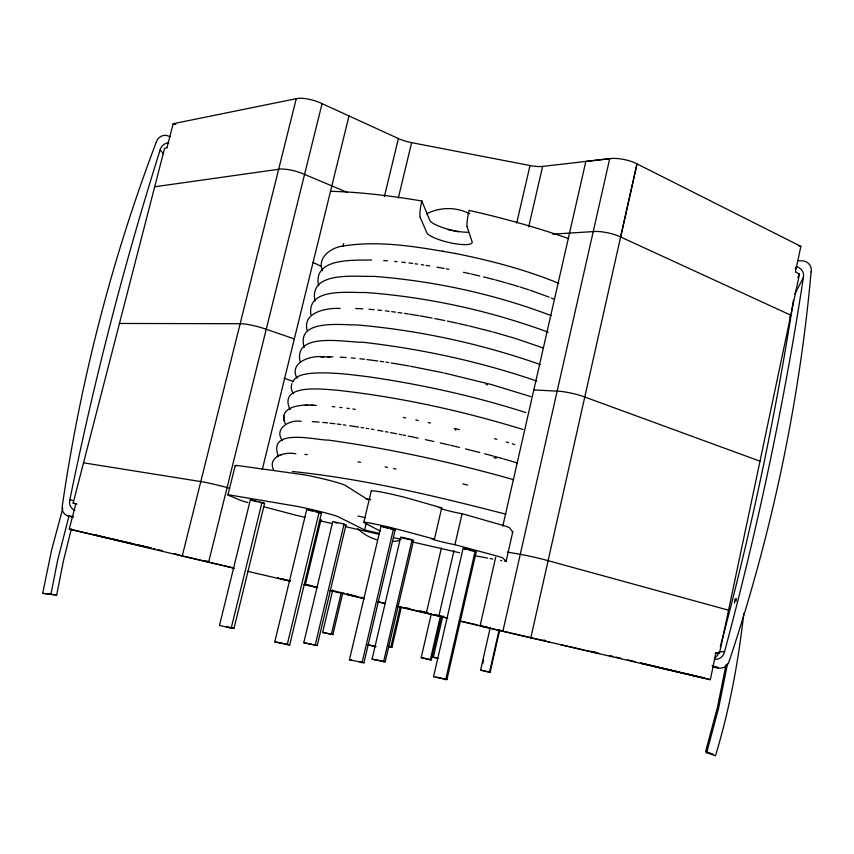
<?xml version="1.0" encoding="UTF-8"?>
<svg xmlns="http://www.w3.org/2000/svg" width="854" height="854" viewBox="0 0 854 854"><rect width="100%" height="100%" fill="white"/><g stroke="black" fill="none" stroke-linecap="round" stroke-linejoin="round"><path stroke-width="1.28" d="M734.515 603.073L734.92 599.177L736.308 598.59L736.031 601.216M743.791 613.321C738.411 661.476 729.604 709.354 715.481 755.747L706.685 752.684L705.607 751.584L717.477 707.208L726.039 664.7M795.277 268.871L796.376 266.608A9.501 9.116 2.9 0 1 803.368 277.561C784.153 403.622 757.647 528.562 724.544 651.709A9.8 9.554 39.7 0 1 714.264 659.395M793.419 300.298C775.411 416.987 750.837 532.661 720.296 646.702M727.544 663.611L718.684 707.827L706.685 752.684M62.812 508.311L51.486 550.478L42.7 593.359L56.674 595.046L63.345 561.185L71.373 528.872M50.898 594.448L57.656 560.245L68.982 516.094M74.906 510.393A9.106 8.668 -61.6 0 1 69.868 499.707C93.876 381.653 123.894 264.815 160.136 149.93A8.818 8.316 -40.5 0 1 168.782 142.81M715.14 653.299L719.452 653.353L799.493 274.006L795.437 272.042L800.86 246.368L636.999 163.893A18.265 5.348 11.7 0 0 609.713 158.673L542.621 166.402A18.788 5.348 12.8 0 1 530.014 165.537L411.628 142.65A18.607 5.231 14.1 0 1 398.391 138.54L322.065 103.633A17.827 5.049 15.2 0 0 296.253 98.69L173.116 123.723L175.646 124.225M459.324 621.018L710.314 679.656L716.047 652.509L719.452 653.353M291.876 383.606C290.702 386.969 291.31 390.94 293.477 393.769M530.793 637.938L636.999 163.893L620.644 236.996L790.804 315.19L789.566 317.464M490.26 627.562L480.588 670.134L489.513 672.269L499.163 629.654M489.513 672.269L490.175 672.151L499.771 629.772M502.857 631.373L609.713 158.673L585.844 161.427L502.803 526.107M495.715 557.224L480.065 625.95L510.553 633.06M482.777 663.526L483.663 659.63M504.372 561.078A23.122 0.929 13.1 0 0 506.166 561.057L512.774 531.925L509.528 527.857A23.859 1.441 13 0 0 501.618 525.007L462.078 513.692A13.525 0.854 13.1 0 1 441.401 508.835M371.244 491.05L363.804 522.392M445.681 679.752L475.198 551.033L463.114 548.268L433.522 676.838L446.93 679.549L476.201 551.791L475.198 551.033M426.317 613.193L441.411 548.012M516.67 223.14L530.014 165.537M441.422 616.065L431.345 659.779L430.32 659.822L421.182 657.633L431.334 613.716M506.166 561.057L502.686 557.972A23.901 0.993 13.1 0 0 494.69 555.41L454.926 544.692L462.078 513.692M438.849 616.15L453.965 550.659M528.679 226.844L542.621 166.402M430.32 659.822L440.461 615.862M438.198 658.434L433.309 657.26L442.863 615.83M383.563 661.893L412.13 539.675L400.707 537.07L372.066 659.128L385.186 661.818L413.549 540.486L412.13 539.675M388.399 646.542L390.822 647.119L400.152 607.162M390.822 647.119L391.986 647.151L401.263 607.397M454.926 544.692A13.557 0.587 13.1 0 1 436.618 540.497A13.557 0.587 13.1 0 1 434.44 539.162L441.71 507.874L410.379 498.907A24.915 1.58 13.2 0 0 383.232 492.438A24.915 1.58 13.2 0 0 371.511 491.328M362 662.853L393.481 529.021L380.991 526.171L349.425 659.822L363.953 662.757L395.167 529.992L393.481 529.021M379.528 533.387L364.605 529.971L366.12 523.577M315.115 645.453L344.087 524.121L332.793 521.538L303.768 642.731L317.229 645.507L345.977 525.029L344.087 524.121M342.603 593.605L332.857 634.586L322.652 632.419L332.772 589.965M331.331 634.49L341.13 593.284M287.179 644.845L319.14 512.069L306.81 509.251L274.785 641.856L289.719 644.898L321.403 513.158L319.14 512.069M305.337 584.776L321.083 519.275M398.306 198.053L411.628 142.65M384.364 196.633L398.391 138.54M343.062 246.123L343.692 243.529M250.371 499.686L219.499 625.384L231.199 628.192L234.028 628.373L264.58 503.444L250.371 499.686L253.03 500.807M262.295 469.508L348.998 115.952M231.199 628.192L262.007 502.333M208.611 562.252L322.065 103.633M227.943 494.936L235.213 465.569M166.989 147.774L164.63 148.201L73.145 503.134L75.857 503.7L69.249 529.074L182.233 556.05L296.253 98.69M166.914 147.785L173.191 123.713L175.71 124.204M285.279 423.712C276.952 404.988 305.049 404.006 316.247 405.469M797.796 277.369L799.493 274.006M794.839 293.947L803.368 277.561M292.431 381.994C296.37 374.885 305.262 373.935 312.532 373.187C331.299 372.002 350.055 374.468 368.65 376.806C421.897 384.567 474.685 396.171 525.947 412.61M295.858 453.869C285.706 451.168 266.597 456.815 273.835 470.373M281.735 454.403L276.813 456.356M480.588 670.134L490.175 672.151M154.691 186.77L278.65 169.273A17.913 4.281 14.9 0 1 304.558 174.397L347.514 192.492M552.741 234.167L593.252 231.573A18.35 4.537 12 0 1 620.644 236.996M323.741 356.887C311.539 354.869 288.385 362.181 297.043 378.269M301.142 421.364C290.243 419.143 273.269 428.494 282.471 440.664M340.18 308.465C327.039 307.664 302.092 312.062 307.184 330.466M349.425 659.822L351.485 659.758M372.066 659.128L385.186 661.818M421.182 657.633L431.345 659.779M433.309 657.26L436.682 657.815M327.552 356.844L332.846 356.876M320.752 356.929L330.391 356.812M718.972 651.719L724.544 651.709M119.453 323.463L240.166 323.719A18.105 2.583 14.2 0 1 266.234 329.27L294.32 338.921M310.92 405.362L313.962 405.372M305.081 405.34L308.251 405.362M371.533 260.011C354.164 260.47 312.489 257.332 318.606 285.663M274.785 641.856L289.719 644.898M303.768 642.731L317.229 645.507M533.793 389.936L557.171 391.153M355.659 308.475L362.833 308.849M340.159 357.153L346.18 357.506M383.745 260.566L387.438 260.79M797.561 260.587L804.062 261.014A9.511 9.106 3 0 1 811.065 271.956M322.652 632.419L332.857 634.586M312.276 421.609L319.129 422.089M292.292 471.483C364.605 478.977 435.625 496.131 505.92 514.193M369.024 309.287L374.084 309.692M304.899 454.435L307.323 454.627M351.304 357.933L355.157 358.264M394.665 261.431L397.078 261.644M156.175 142.404A2326.381 1969.473 30 0 0 62.417 505.12A9.106 8.668 -62 0 0 68.224 516.051L73.508 516.531M332.249 406.589L334.864 406.835M322.759 422.431L327.594 422.901M42.7 593.359L47.386 593.84M377.852 310.055L381.61 310.45M359.876 358.765L364.594 359.267M401.839 262.146L405.394 262.552M339.743 407.369L342.123 407.646M330.018 423.178L334.864 423.733M385.367 310.845L389.157 311.326M391.687 311.646L395.477 312.116M367.006 359.577L377.788 360.975M346.895 408.223L349.297 408.543M352.883 409.013L355.285 409.333M337.287 424.032L340.949 424.523M343.383 424.844L345.827 425.164M48.55 593.968L56.674 595.046M408.949 262.947L412.653 263.448M415.119 263.79L417.585 264.121M380.147 361.306L383.681 361.818M398.028 312.468L401.882 313.023M404.454 313.397L408.319 313.962M729.401 660.409A9.81 9.565 40.4 0 1 718.246 667.977L712.973 667.198A9.341 9.106 40.7 0 0 717.296 666.995M349.66 425.73L358.573 427.075M421.289 264.623L423.701 265.007M426.114 265.38L429.733 265.946M386.029 362.149L388.602 362.566M391.185 362.971L409.29 366.024M361.103 427.48L363.633 427.886M83.532 462.825L200.807 481.571A18.308 0.811 13.5 0 1 227.1 487.559L229.651 488.242M455.417 253.478C418.492 247.105 380.393 240.038 342.956 246.048C331.363 247.393 316.717 257.62 322.588 270.729M409.61 314.176L418.663 315.649M366.163 428.292L368.725 428.729M371.298 429.167L373.871 429.605M358.018 461.897L360.548 462.334M436.917 267.153L444.027 268.402M507.351 552.058L520.257 554.331A18.767 0.854 13 0 1 548.087 560.672L728.547 610.204M419.954 315.863L432.167 318.062M377.724 430.267L382.88 431.206M385.464 431.676L388.047 432.145M475.806 555.901L487.57 558.068M490.185 558.548L492.801 559.028M410.518 366.249L443.418 372.835M390.566 432.615L396.704 433.8M399.16 434.27L401.615 434.739M548.14 332.163C489.545 310.621 427.801 297.128 365.544 292.484C349.286 293.05 306.661 287.061 310.92 314.848M798.768 245.952L800.86 246.368M442.543 251.097L443.183 251.215M403.312 417.467L405.821 417.958M446.418 268.85L448.841 269.33M434.686 318.563L444.753 320.549M385.015 466.882L387.46 467.373M393.587 468.59L396.032 469.081M402.917 435.006L405.533 435.529M408.137 436.052L418.15 438.123M415.823 419.954L418.321 420.467M455.086 253.414C490.388 260.491 525.445 269.608 558.783 283.347M278.607 578.169L277.582 577.966L278.788 578.286M447.261 321.083L457.306 323.218M428.11 422.516L430.491 423.04M599.529 653.566L585.524 650.417M463.508 272.309L469.743 273.654M425.356 439.639L433.896 441.518M174.205 553.702L176.746 554.257M444.646 373.102L491.712 384.642L530.814 396.608M130.683 543.507L133.886 544.233M135.434 544.585L137.024 544.948M138.54 545.29L141.647 545.994M143.141 546.336L144.678 546.688M146.151 547.019L147.678 547.361M153.517 548.684L155.001 549.026M458.481 323.495L467.928 325.652M440.152 442.916L449.247 444.987M310.397 510.649L312.842 511.204M315.286 511.759L321.403 513.158M387.737 528.295L380.991 526.171M390.214 528.861L395.167 529.992M254.311 501.106L256.883 501.693M259.445 502.28L264.58 503.444M464.213 549.047L466.615 549.602M469.006 550.147L476.201 551.791M334.768 522.467L337.255 523.043M343.489 524.463L345.977 525.029M402.202 537.892L413.549 540.486M319.492 520.684L332.473 523.651M345.464 526.63L379.24 534.358M393.523 537.625L401.316 539.408M413.005 542.087L454.563 551.599A22.546 0.886 13.1 0 0 459.548 552.709M284.126 579.407L286.955 580.058M488.061 627.423L481.304 625.865M584.382 650.161L559.786 644.492M204.48 560.608L209.155 561.686M288.054 580.314L290.264 580.816M307.696 584.851L311.923 585.833M234.498 568.273L182.233 556.05M247.446 571.283L290.157 581.232M461.534 621.285L471.376 623.569M472.411 623.815L477.119 624.904M511.824 633.358L549.143 642.027M133.139 543.827L95.701 535.095L98.285 535.704M135.711 544.425L151.201 548.033M158.193 549.666L162.089 550.574M282.311 578.596L283.314 578.831M331.95 590.498L343.682 593.231M347.076 594.032L349.339 594.555M350.471 594.822L356.257 596.177M360.943 597.266L363.302 597.821M378.354 601.846L385.474 603.522M397.334 606.297L446.567 617.805M470.992 273.931L479.767 275.991M454.253 428.409L459.388 429.615M543.656 639.966L544.617 640.19M347.364 594L348.421 594.256M350.674 594.779L351.837 595.057M404.785 607.493L409.963 608.71M420.317 611.133L428.078 612.958M435.145 614.688L438.999 615.595M99.384 535.96L101.968 536.568M103.078 536.824L105.65 537.433M106.761 537.7L109.333 538.298M110.561 538.586L151.243 548.14M419.399 610.984L421.716 611.528M422.847 611.795L425.121 612.329M640.596 663.067L643.596 663.771M644.589 664.006L646.595 664.476M648.592 664.946L650.599 665.415M651.602 665.661L654.602 666.366M655.605 666.6L679.709 672.258M680.713 672.493L683.734 673.208M684.748 673.443L686.755 673.913M687.769 674.148L694.825 675.813M695.839 676.048L703.909 677.948L641.792 663.216M69.249 529.074L115.279 539.888M116.56 540.187L122.997 541.703M124.257 542.002L130.715 543.518M649.905 665.458L640.436 663.131M650.983 665.714L710.314 679.656M346.105 594.267L364.252 598.537M303.907 584.435L316.919 587.499M329.793 590.52L364.541 598.686M377.404 601.707L385.133 603.522M397.996 606.543L447.806 618.285M450.517 445.297L459.377 447.4M591.342 651.26L595.217 652.189M609.436 655.552L613.332 656.48M615.915 657.089L621.104 658.317M627.562 659.843L635.333 661.69M343.703 593.135L344.514 593.327M305.903 584.776L317.763 587.584M233.067 567.921L184.848 556.434M290.456 581.104L280.24 578.638M388.367 646.286L391.986 647.151M368.138 644.674L375.856 646.51M368.053 644.941L375.813 646.788M226.278 626.505L234.028 628.373M436.063 676.934L446.93 679.549M358.968 661.562L363.953 662.757M462.857 483.93L467.618 485.083M183.663 556.146L175.593 554.171M455.054 429.85L455.865 430.042M591.459 651.495L595.281 652.424M469.102 325.929L492.085 331.747M465.483 448.894L479.809 452.503M68.224 516.051L73.145 517.289M483.524 276.877L494.327 279.632M486.107 384.503L487.399 384.834M263.438 506.657L290.435 513.777A22.279 0.854 13.3 0 0 304.846 517.332M484.581 453.741L493.217 456.047M434.44 539.162L402.928 530.665A24.969 1.078 13.2 0 0 375.717 524.207A24.969 1.078 13.2 0 0 364.092 522.605L380.179 531.124M493.858 457.669L496.227 458.32M495.523 279.941L506.475 282.962M494.37 456.367L502.472 458.619M73.145 503.134L76.828 504.159M493.26 332.057L515.218 338.397L542.92 347.866M494.519 438.668L496.889 439.33M69.868 499.707L73.54 500.743M503.625 458.94L517.033 462.921M513.564 479.681C452.833 462.441 390.972 448.852 328.438 440.088C316.226 440.365 268.604 427.491 277.881 454.872M506.283 442.02L508.621 442.703M507.692 283.304L518.858 286.624M512.219 443.781L514.759 444.56M523.054 429.487C462.078 410.817 399.426 396.961 335.996 390.118C322.865 389.275 277.678 383.179 290.114 409.749M520.097 287.019L528.765 289.805M170.149 136.693L166.391 135.402A8.818 8.305 -40.4 0 0 156.207 142.415M530.003 290.2L549.111 297.117M705.607 751.584L713.069 754.178M536.696 381.023C480.418 361.701 421.844 348.987 362.747 342.23C347.642 342.806 293.712 331.01 299.989 361.263M759.996 461.192L584.755 397.014A18.553 2.743 12.5 0 0 557.139 391.132M540.144 364.487C481.25 343.82 419.634 330.391 357.442 324.968C342.08 325.161 295.42 318.574 304.28 347.471M712.161 665.672L718.246 667.977M551.236 315.638C494.455 294.032 434.312 281.009 373.764 276.365C356.524 276.974 308.454 270.43 315.019 301.078M551.289 298.014L553.467 298.911M321.275 266.309L313.044 262.456M306.81 509.251L309.169 510.372M364.605 529.971L337.938 516.638A24.841 1.067 13.3 0 0 319.108 511.3A24.841 1.067 13.3 0 0 293.989 505.824L231.285 495.256A23.496 0.95 13.4 0 0 228.594 495.352L240.785 500.38A22.727 0.886 13.4 0 0 247.82 502.536M367.903 499.686L345.4 485.446A24.787 1.559 13.4 0 0 326.708 479.713A24.787 1.559 13.4 0 0 301.601 474.429L238.586 465.676A23.453 1.377 13.5 0 0 235.821 466.092M160.136 149.93L163.594 153.805M420.381 217.845L426.819 232.683A23.357 5.305 13.4 0 0 451.702 243.08A23.357 5.305 13.4 0 0 472.102 241.789L467.181 227.004A16.045 2.22 -78.8 0 1 467.095 226.673M420.328 217.717L420.307 217.674A16.066 2.679 -79 0 1 420.179 217.3M283.795 415.909L283.912 420.691M439.02 507.703A13.525 0.854 13.1 0 1 441.71 507.874M512.774 531.925A23.079 1.345 13 0 1 512.101 532.191M501.746 560.662A23.122 0.929 13.1 0 1 500.647 560.459M448.201 229.747A123.67 26.549 13.2 0 1 458.534 231.797M365.758 498.576A197.979 10.195 13.2 0 1 370.775 499.697M357.997 516.04A215.977 8.796 13.2 0 1 365.373 517.705M420.179 217.279A13.664 2.284 -79 0 1 421.812 201.021M330.594 191.328A211.835 45.732 13.2 0 1 421.823 201.021L429.775 220.236A23.346 5.487 13.4 0 0 444.699 228.253A23.346 5.487 13.4 0 0 468.195 232.267M568.636 238.597A211.835 45.732 13.2 0 0 469.07 210.394A13.728 1.9 -78.8 0 0 467.106 226.652M399.491 540.529A47.333 46.639 -54.6 0 1 392.488 541.479M377.265 539.867A47.333 46.639 -54.6 0 1 357.602 528.615M293.648 381.642A216.51 28.203 13.2 0 1 284.179 378.194M426.445 213.906A46.575 45.081 -26.7 0 1 469.551 213.713M811.108 271.956A1589.262 1375.602 -56.3 0 1 729.444 660.42M718.79 652.509A9.319 9.095 40.1 0 1 714.403 658.007"/></g></svg>
